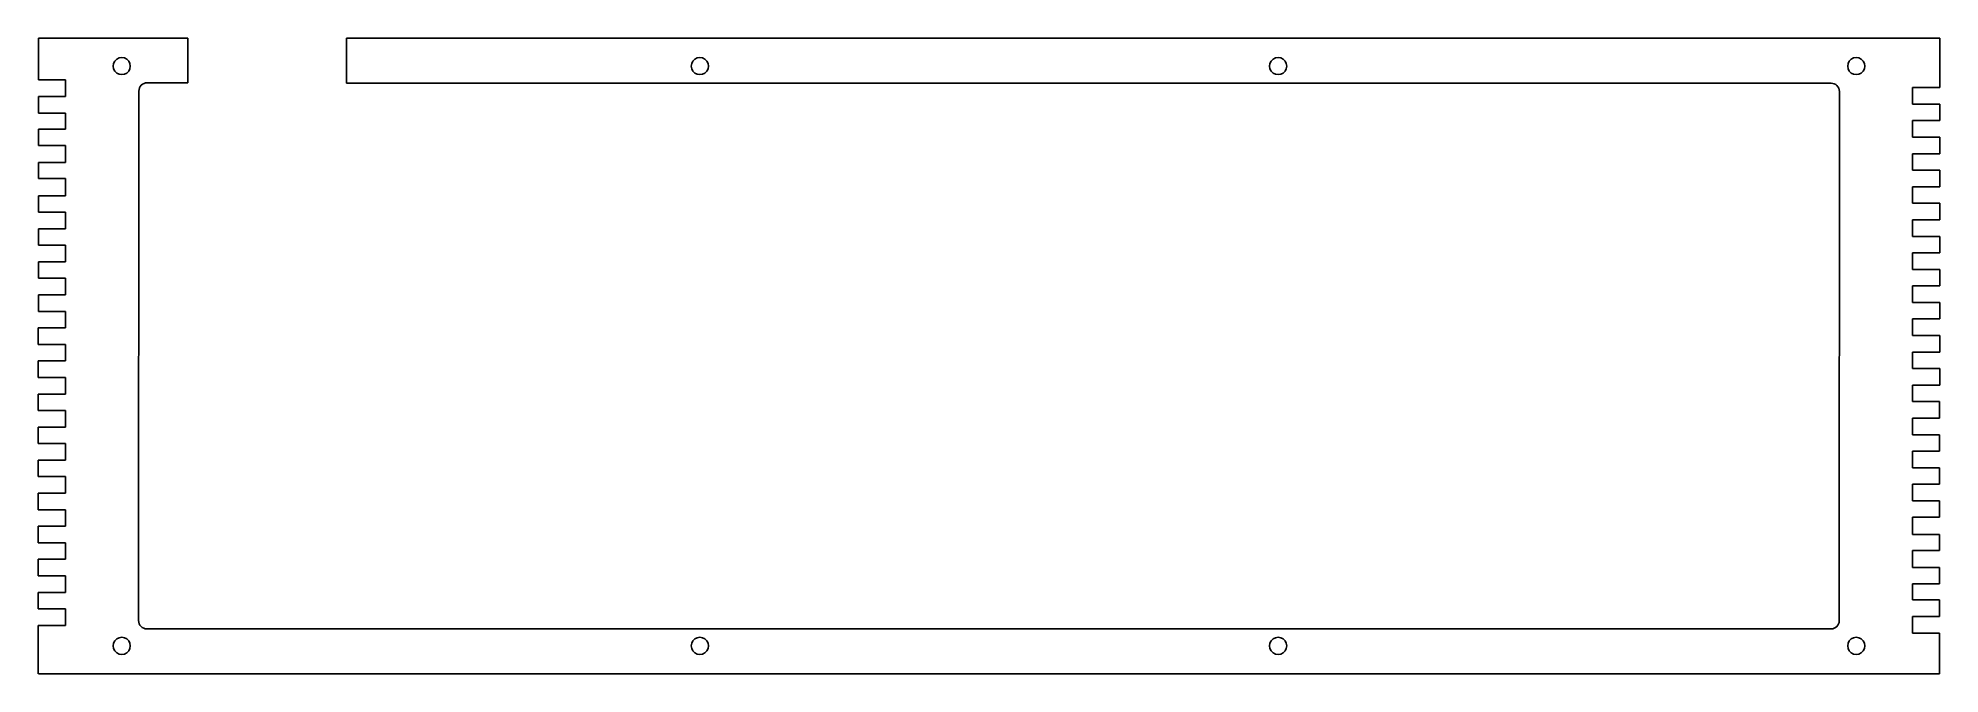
# Model space of a CAD drawing. Extents: x -10 to 335, y 0 to 116.
import ezdxf

# ---------------------------------------------------------------- set-up
doc = ezdxf.new("R2010")
doc.units = 0
doc.header["$MEASUREMENT"] = 0

msp = doc.modelspace()

# ---------------------------------------------------------------- linework, layer by layer
at = {"color": 0}
for p, q in [((-9.9, 108), (-9.9, 115.62)), ((17.18, 115.62), (-9.9, 115.62)), ((17.18, 107.48), (17.18, 115.62)), ((335.15, 115.62), (46, 115.62)), ((46, 115.62), (46, 107.44)), ((335.15, 115.62), (335.17, 106.62)), ((3.62, 110.53), (3.7, 111.01)), ((3.7, 110.05), (3.62, 110.53)), ((3.7, 111.01), (3.92, 111.44)), ((3.92, 111.44), (4.27, 111.79)), ((4.27, 111.79), (4.7, 112.01)), ((4.7, 112.01), (5.18, 112.09)), ((5.18, 112.09), (5.67, 112.01)), ((5.67, 112.01), (6.1, 111.79)), ((6.1, 111.79), (6.45, 111.44)), ((6.45, 111.44), (6.67, 111.01)), ((6.67, 111.01), (6.74, 110.53)), ((6.74, 110.53), (6.67, 110.05)), ((108.56, 110.53), (108.64, 111.01)), ((108.64, 110.05), (108.56, 110.53)), ((108.64, 111.01), (108.86, 111.44)), ((108.86, 111.44), (109.2, 111.79)), ((109.2, 111.79), (109.64, 112.01)), ((109.64, 112.01), (110.12, 112.09)), ((110.12, 112.09), (110.6, 112.01)), ((110.6, 112.01), (111.04, 111.79)), ((111.04, 111.79), (111.38, 111.44)), ((111.38, 111.44), (111.6, 111.01)), ((111.6, 111.01), (111.68, 110.53)), ((111.68, 110.53), (111.6, 110.05)), ((213.49, 110.53), (213.57, 111.01)), ((213.57, 110.05), (213.49, 110.53)), ((213.57, 111.01), (213.79, 111.44)), ((213.79, 111.44), (214.14, 111.79)), ((214.14, 111.79), (214.57, 112.01)), ((214.57, 112.01), (215.05, 112.09)), ((215.05, 112.09), (215.54, 112.01)), ((215.54, 112.01), (215.97, 111.79)), ((215.97, 111.79), (216.32, 111.44)), ((216.32, 111.44), (216.54, 111.01)), ((216.54, 111.01), (216.61, 110.53)), ((216.61, 110.53), (216.54, 110.05)), ((318.43, 110.53), (318.5, 111.01)), ((318.5, 110.05), (318.43, 110.53)), ((318.5, 111.01), (318.72, 111.44)), ((318.72, 111.44), (319.07, 111.79)), ((319.07, 111.79), (319.5, 112.01)), ((319.5, 112.01), (319.99, 112.09)), ((319.99, 112.09), (320.47, 112.01)), ((320.47, 112.01), (320.9, 111.79)), ((320.9, 111.79), (321.25, 111.44)), ((321.25, 111.44), (321.47, 111.01)), ((321.47, 111.01), (321.55, 110.53)), ((321.55, 110.53), (321.47, 110.05)), ((3.92, 109.61), (3.7, 110.05)), ((4.27, 109.26), (3.92, 109.61)), ((4.7, 109.04), (4.27, 109.26)), ((5.18, 108.97), (4.7, 109.04)), ((5.67, 109.04), (5.18, 108.97)), ((6.1, 109.26), (5.67, 109.04)), ((6.45, 109.61), (6.1, 109.26)), ((6.67, 110.05), (6.45, 109.61)), ((46, 107.44), (315.41, 107.42)), ((108.86, 109.61), (108.64, 110.05)), ((109.2, 109.26), (108.86, 109.61)), ((109.64, 109.04), (109.2, 109.26)), ((110.12, 108.97), (109.64, 109.04)), ((110.6, 109.04), (110.12, 108.97)), ((111.04, 109.26), (110.6, 109.04)), ((111.38, 109.61), (111.04, 109.26)), ((111.6, 110.05), (111.38, 109.61)), ((213.79, 109.61), (213.57, 110.05)), ((214.14, 109.26), (213.79, 109.61)), ((214.57, 109.04), (214.14, 109.26)), ((215.05, 108.97), (214.57, 109.04)), ((215.54, 109.04), (215.05, 108.97)), ((215.97, 109.26), (215.54, 109.04)), ((216.32, 109.61), (215.97, 109.26)), ((216.54, 110.05), (216.32, 109.61)), ((318.72, 109.61), (318.5, 110.05)), ((319.07, 109.26), (318.72, 109.61)), ((319.5, 109.04), (319.07, 109.26)), ((319.99, 108.97), (319.5, 109.04)), ((320.47, 109.04), (319.99, 108.97)), ((320.9, 109.26), (320.47, 109.04)), ((321.25, 109.61), (320.9, 109.26)), ((321.47, 110.05), (321.25, 109.61)), ((8.25, 9.87), (8.3, 105.99)), ((316.91, 105.92), (316.9, 9.86)), ((-10, 0.19), (-10, 9)), ((315.4, 8.36), (9.75, 8.37)), ((335.07, 7.62), (335.07, 0.19)), ((3.62, 5.28), (3.7, 5.76)), ((3.7, 4.79), (3.62, 5.28)), ((3.7, 5.76), (3.92, 6.19)), ((3.92, 4.36), (3.7, 4.79)), ((3.92, 6.19), (4.27, 6.54)), ((4.27, 4.01), (3.92, 4.36)), ((4.27, 6.54), (4.7, 6.76)), ((4.7, 3.79), (4.27, 4.01)), ((4.7, 6.76), (5.18, 6.84)), ((5.18, 3.72), (4.7, 3.79)), ((5.18, 6.84), (5.67, 6.76)), ((5.67, 3.79), (5.18, 3.72)), ((5.67, 6.76), (6.1, 6.54)), ((6.1, 4.01), (5.67, 3.79)), ((6.1, 6.54), (6.45, 6.19)), ((6.45, 4.36), (6.1, 4.01)), ((6.45, 6.19), (6.67, 5.76)), ((6.67, 4.79), (6.45, 4.36)), ((6.67, 5.76), (6.74, 5.28)), ((6.74, 5.28), (6.67, 4.79)), ((108.56, 5.28), (108.64, 5.76)), ((108.64, 4.79), (108.56, 5.28)), ((108.64, 5.76), (108.86, 6.19)), ((108.86, 4.36), (108.64, 4.79)), ((108.86, 6.19), (109.2, 6.54)), ((109.2, 4.01), (108.86, 4.36)), ((109.2, 6.54), (109.64, 6.76)), ((109.64, 3.79), (109.2, 4.01)), ((109.64, 6.76), (110.12, 6.84)), ((110.12, 3.72), (109.64, 3.79)), ((110.12, 6.84), (110.6, 6.76)), ((110.6, 3.79), (110.12, 3.72)), ((110.6, 6.76), (111.04, 6.54)), ((111.04, 4.01), (110.6, 3.79)), ((111.04, 6.54), (111.38, 6.19)), ((111.38, 4.36), (111.04, 4.01)), ((111.38, 6.19), (111.6, 5.76)), ((111.6, 4.79), (111.38, 4.36)), ((111.6, 5.76), (111.68, 5.28)), ((111.68, 5.28), (111.6, 4.79)), ((213.49, 5.28), (213.57, 5.76)), ((213.57, 4.79), (213.49, 5.28)), ((213.57, 5.76), (213.79, 6.19)), ((213.79, 4.36), (213.57, 4.79)), ((213.79, 6.19), (214.14, 6.54)), ((214.14, 4.01), (213.79, 4.36)), ((214.14, 6.54), (214.57, 6.76)), ((214.57, 3.79), (214.14, 4.01)), ((214.57, 6.76), (215.05, 6.84)), ((215.05, 3.72), (214.57, 3.79)), ((215.05, 6.84), (215.54, 6.76)), ((215.54, 3.79), (215.05, 3.72)), ((215.54, 6.76), (215.97, 6.54)), ((215.97, 4.01), (215.54, 3.79)), ((215.97, 6.54), (216.32, 6.19)), ((216.32, 4.36), (215.97, 4.01)), ((216.32, 6.19), (216.54, 5.76)), ((216.54, 4.79), (216.32, 4.36)), ((216.54, 5.76), (216.61, 5.28)), ((216.61, 5.28), (216.54, 4.79)), ((318.43, 5.28), (318.5, 5.76)), ((318.5, 4.79), (318.43, 5.28)), ((318.5, 5.76), (318.72, 6.19)), ((318.72, 4.36), (318.5, 4.79)), ((318.72, 6.19), (319.07, 6.54)), ((319.07, 4.01), (318.72, 4.36)), ((319.07, 6.54), (319.5, 6.76)), ((319.5, 3.79), (319.07, 4.01)), ((319.5, 6.76), (319.99, 6.84)), ((319.99, 3.72), (319.5, 3.79)), ((319.99, 6.84), (320.47, 6.76)), ((320.47, 3.79), (319.99, 3.72)), ((320.47, 6.76), (320.9, 6.54)), ((320.9, 4.01), (320.47, 3.79)), ((320.9, 6.54), (321.25, 6.19)), ((321.25, 4.36), (320.9, 4.01)), ((321.25, 6.19), (321.47, 5.76)), ((321.47, 4.79), (321.25, 4.36)), ((321.47, 5.76), (321.55, 5.28)), ((321.55, 5.28), (321.47, 4.79)), ((-9.9, 0.19), (335.07, 0.19))]:
    msp.add_line(p, q, dxfattribs=at)
for p, q in [((-5, 108), (-9.9, 108)), ((-5, 108), (-5, 105)), ((17.18, 107.48), (9.81, 107.49)), ((-9.9, 105), (-5, 105)), ((-9.9, 105), (-9.9, 102)), ((330.17, 103.62), (330.17, 106.62)), ((330.17, 106.62), (335.17, 106.62)), ((335.17, 103.62), (330.17, 103.62)), ((335.17, 100.62), (335.17, 103.62)), ((-5, 102), (-9.9, 102)), ((-5, 102), (-5, 99.1)), ((330.17, 97.62), (330.17, 100.62)), ((330.17, 100.62), (335.17, 100.62)), ((-5, 99.1), (-9.9, 99.1)), ((-9.9, 99.1), (-9.9, 96.1)), ((335.17, 97.62), (330.17, 97.62)), ((335.17, 94.62), (335.17, 97.62)), ((-9.9, 96.1), (-5, 96.1)), ((-5, 96.1), (-5, 93)), ((330.17, 91.62), (330.17, 94.62)), ((330.17, 94.62), (335.17, 94.62)), ((-5, 93), (-9.9, 93)), ((-9.9, 93), (-9.9, 90.1)), ((-9.9, 90.1), (-5, 90.1)), ((-5, 90.1), (-5, 87)), ((335.17, 91.62), (330.17, 91.62)), ((335.17, 88.62), (335.17, 91.62)), ((-5, 87), (-9.9, 87)), ((-9.9, 87), (-9.9, 84)), ((330.17, 85.62), (330.17, 88.62)), ((330.17, 88.62), (335.17, 88.62)), ((-9.9, 84), (-5, 84)), ((-5, 84), (-5, 81)), ((335.17, 85.62), (330.17, 85.62)), ((335.17, 82.62), (335.17, 85.62)), ((-5, 81), (-9.9, 81)), ((-9.9, 81), (-9.9, 78)), ((330.17, 79.62), (330.17, 82.62)), ((330.17, 82.62), (335.17, 82.62)), ((335.17, 79.62), (330.17, 79.62)), ((335.17, 76.62), (335.17, 79.62)), ((-9.9, 78), (-5, 78)), ((-5, 78), (-5, 75)), ((330.17, 73.62), (330.17, 76.62)), ((330.17, 76.62), (335.17, 76.62)), ((-5, 75), (-9.9, 75)), ((-9.9, 75), (-9.9, 72)), ((335.17, 73.62), (330.17, 73.62)), ((335.17, 70.62), (335.17, 73.62)), ((-9.9, 72), (-5, 72)), ((-5, 72), (-5, 69)), ((330.17, 67.62), (330.17, 70.62)), ((330.17, 70.62), (335.17, 70.62)), ((-5, 69), (-9.9, 69)), ((-9.9, 69), (-9.9, 66)), ((-9.9, 66), (-5, 66)), ((-5, 66), (-5, 63)), ((335.17, 67.62), (330.17, 67.62)), ((335.17, 64.62), (335.17, 67.62)), ((-5, 63), (-10, 63)), ((-10, 63), (-10, 60)), ((330.17, 61.62), (330.17, 64.62)), ((330.17, 64.62), (335.17, 64.62)), ((-10, 60), (-5, 60)), ((-5, 60), (-5, 57)), ((335.17, 61.62), (330.17, 61.62)), ((335.17, 58.62), (335.17, 61.62)), ((-5, 57), (-10, 57)), ((-10, 57), (-10, 54)), ((330.17, 55.62), (330.17, 58.62)), ((330.17, 58.62), (335.17, 58.62)), ((335.17, 55.62), (330.17, 55.62)), ((335.17, 52.62), (335.17, 55.62)), ((-10, 54), (-5, 54)), ((-5, 54), (-5, 51)), ((330.17, 49.62), (330.17, 52.62)), ((330.17, 52.62), (335.17, 52.62)), ((-5, 51), (-10, 51)), ((-10, 51), (-10, 48)), ((335.07, 49.62), (330.17, 49.62)), ((335.07, 46.62), (335.07, 49.62)), ((-10, 48), (-5, 48)), ((-5, 45), (-10, 45)), ((-10, 45), (-10, 42)), ((-5, 48), (-5, 45)), ((330.17, 43.62), (330.17, 46.62)), ((330.17, 46.62), (335.07, 46.62)), ((-10, 42), (-5, 42)), ((-5, 42), (-5, 39)), ((335.07, 43.62), (330.17, 43.62)), ((335.07, 40.62), (335.07, 43.62)), ((-5, 39), (-10, 39)), ((-10, 39), (-10, 36)), ((330.17, 37.62), (330.17, 40.62)), ((330.17, 40.62), (335.07, 40.62)), ((-10, 36), (-5, 36)), ((-5, 36), (-5, 33)), ((335.07, 37.62), (330.17, 37.62)), ((330.17, 31.62), (330.17, 34.62)), ((330.17, 34.62), (335.07, 34.62)), ((335.07, 34.62), (335.07, 37.62)), ((-5, 33), (-10, 33)), ((-10, 33), (-10, 30)), ((335.07, 31.62), (330.17, 31.62)), ((335.07, 28.62), (335.07, 31.62)), ((-10, 30), (-5, 30)), ((-5, 30), (-5, 27)), ((330.17, 25.52), (330.17, 28.62)), ((330.17, 28.62), (335.07, 28.62)), ((-5, 27), (-10, 27)), ((-10, 27), (-10, 24)), ((335.07, 25.52), (330.17, 25.52)), ((335.07, 22.62), (335.07, 25.52)), ((-10, 24), (-5, 24)), ((-5, 21), (-10, 21)), ((-10, 21), (-10, 18)), ((-5, 24), (-5, 21)), ((330.17, 19.52), (330.17, 22.62)), ((330.17, 22.62), (335.07, 22.62)), ((-10, 18), (-5, 18)), ((-5, 18), (-5, 15)), ((335.07, 19.52), (330.17, 19.52)), ((335.07, 16.52), (335.07, 19.52)), ((-5, 15), (-10, 15)), ((-10, 15), (-10, 12)), ((330.17, 13.62), (330.17, 16.52)), ((330.17, 16.52), (335.07, 16.52)), ((-10, 12), (-5, 12)), ((-5, 12), (-5, 9)), ((330.17, 13.62), (335.07, 13.62)), ((330.17, 7.62), (330.17, 10.62)), ((335.07, 10.62), (330.17, 10.62)), ((335.07, 10.62), (335.07, 13.62)), ((-5, 9), (-10, 9)), ((330.17, 7.62), (335.07, 7.62))]:
    msp.add_line(p, q)
for centre, start, end in [((9.8, 105.99), 89.7357, 179.9727), ((315.41, 105.92), 359.9888, 89.9975), ((9.75, 9.87), 179.9727, 269.999), ((315.4, 9.86), 269.999, 359.9888)]:
    msp.add_arc(centre, 1.5, start, end)

doc.saveas('drawing.dxf')
